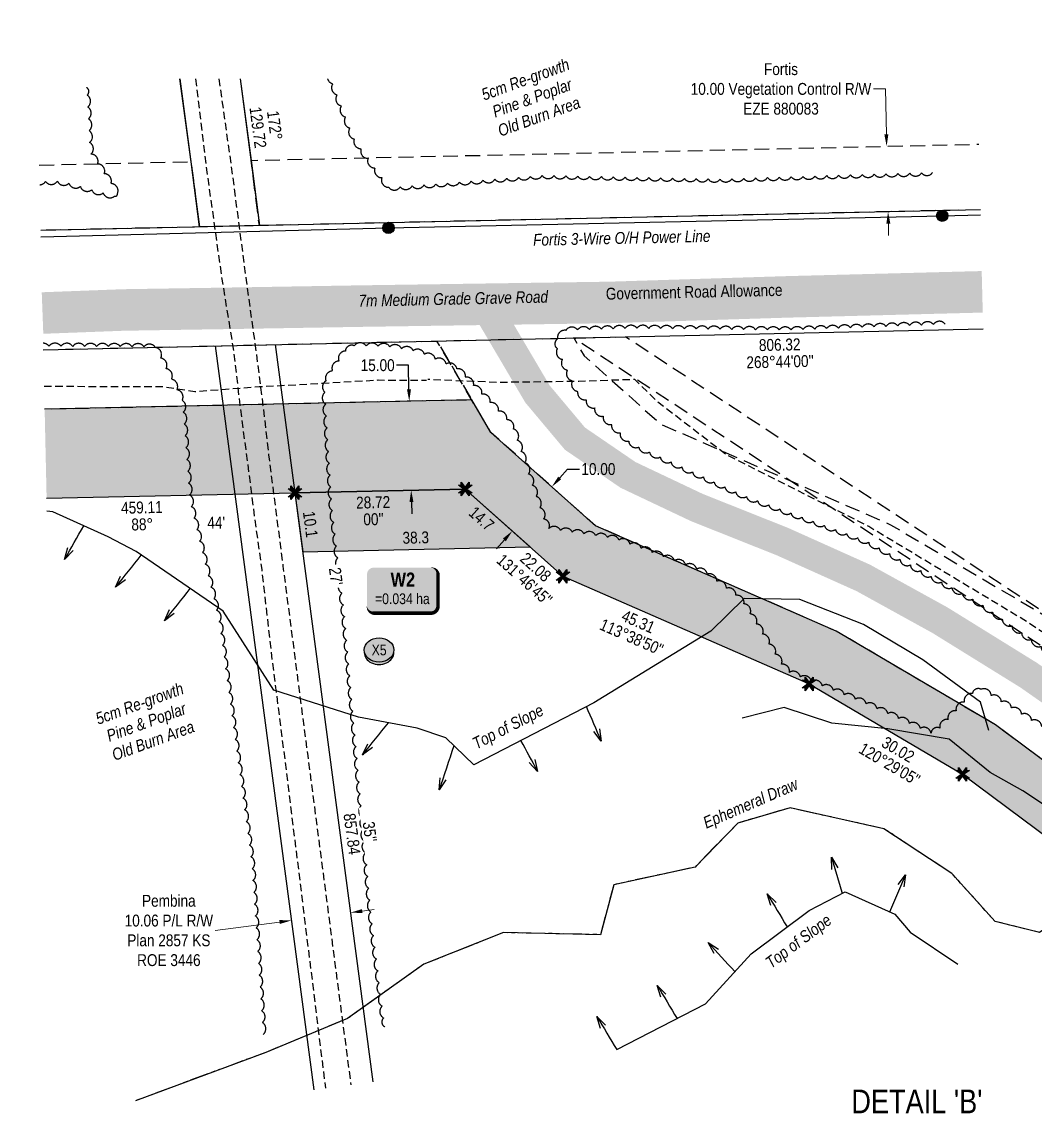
# Model space of a CAD drawing. Extents: x 603855 to 610284, y 5883755 to 5888048.
# Drawn here: x 608223 to 609078, y 5884304 to 5885221 of the extents above; entities that cross this region are included whole.
import ezdxf
from ezdxf.enums import TextEntityAlignment as Align

# ---------------------------------------------------------------- set-up
doc = ezdxf.new("R2010")
doc.units = 0
doc.header["$LTSCALE"] = 5
doc.header["$PDMODE"] = 34
doc.header["$PDSIZE"] = 0.03
for name, pattern in [('0', [1, 1, 0]), ('foc-ACCESSROAD', [3.75, 2.5, -1.25]), ('foc-FLOWLINE', [3.75, 2.5, -1.25]), ('foc-TOPO-ephemeral', [6.25, 3.125, -0.625, 0.625, -0.625, 0.625, -0.625]), ('POWERLINE5', [7.8, 2.4, -0.6, 0.6, -0.6, 0.6, -0.6, 2.4]), ('UG_PIPE', [1.875, 1.25, -0.625])]:
    doc.linetypes.add(name, pattern=pattern)
doc.layers.get('Defpoints').update_dxf_attribs({"color": 9})
for name, color, linetype in [('AS-PIPE-UG', 44, 'UG_PIPE'), ('AS-POWER', 104, 'foc-POWER'), ('AS-POWER-EXISTING', 72, 'POWERLINE5'), ('AS-ROADS', 254, 'Continuous'), ('C-AR', 13, 'foc-ACCESSROAD'), ('C-FLOWLINE', 13, 'foc-FLOWLINE'), ('DETAIL-T', 7, 'Continuous'), ('F-EZE', 190, 'foc-FLOWLINE'), ('F-RW', 190, 'Continuous'), ('L-BD', 7, 'Continuous'), ('L-MON', 1, 'Continuous'), ('L-ROAD-T', 7, 'Continuous'), ('L-SEC', 7, 'Continuous'), ('P-CROSSINGS', 250, 'Continuous'), ('P-PROPOSED', 10, 'Continuous'), ('P-PROPOSED-H', 21, 'Continuous'), ('P-TEMP-BLOCKS', 250, 'Continuous'), ('P-TEMP-H', 41, 'Continuous'), ('P-TEMP_WORKSPACE', 46, 'Continuous'), ('P-TXT', 4, 'Continuous'), ('T-BUSH', 110, '0'), ('T-BUSH-T', 110, 'Continuous'), ('T-DRAW', 143, 'foc-TOPO-ephemeral'), ('T-SLOPE', 48, 'Continuous'), ('T-WATER-T', 170, 'Continuous')]:
    doc.layers.add(name, color=color, linetype=linetype)
for name, color, linetype, lineweight in [('F-EZE-T', 190, 'Continuous', 9), ('F-RW-T', 190, 'Continuous', 9), ('T-TEXT', 48, 'Continuous', 18)]:
    doc.layers.add(name, color=color, linetype=linetype, lineweight=lineweight)
doc.styles.add('80', font='ARIALN.TTF', dxfattribs={"height": 10})
doc.styles.add('80CG', font='ARIALN.TTF', dxfattribs={"height": 10})
doc.styles.add('80L', font='ARIALN.TTF', dxfattribs={"height": 10})
doc.styles.add('80LS', font='ARIALNI.TTF', dxfattribs={"height": 10})
doc.styles.add('BOLD', font='ARIALNB.TTF')
doc.styles.add('Crossing', font='ARIALN.TTF', dxfattribs={"height": 10})
doc.styles.add('foc-LtypeFont', font='ARIALN.TTF', dxfattribs={"height": 7.35})
doc.styles.get("Standard").update_dxf_attribs({"font": 'ARIALN.TTF'})
doc.linetypes.add('foc-POWER', pattern='A,6,-1,["P",foc-LtypeFont,S=0.2,R=0,X=-0.625,Y=-0.75],-1.24,4', length=12.24)
doc.linetypes.add('foc-TOPO-flowdirection-NOLINE', pattern='A,0,[">",foc-LtypeFont,S=0.3,R=0,X=0,Y=-0.945],-20,[">",foc-LtypeFont,S=0.3,R=0,X=0,Y=-0.945],0', length=20)
doc.dimstyles.new('Compass 5 000', dxfattribs={"dimscale": 5, "dimtxt": 9, "dimasz": 2, "dimexe": 0.2, "dimexo": 0.0625, "dimgap": 0.5, "dimtad": 0, "dimtih": 1, "dimtoh": 1, "dimzin": 0, "dimdsep": 46, "dimtxsty": '80CG', "dimcen": 0.1, "dimse1": 1, "dimse2": 1, "dimclrd": 256, "dimclrt": 256, "dimaunit": 1, "dimadec": 4, "dimazin": 0, "dimtfac": 0.06, "dimtofl": 0, "dimtmove": 0, "dimatfit": 1, "dimfxl": 0.2, "dimtolj": 1, "dimtzin": 0, "dimlwd": -1, "dimarcsym": 0})

# ---------------------------------------------------------------- blocks, each defined once
blk = doc.blocks.new('POWERPOLE')
h = blk.add_hatch(color=255)
edge = h.paths.add_edge_path()
edge.add_arc((0, 0), 0.96, 0, 360)
at = {"linetype": 'Continuous'}
for p, q in [((0.68, -0.68), (-0.68, 0.68)), ((-0.68, -0.68), (0.68, 0.68))]:
    blk.add_line(p, q, dxfattribs=at)
blk.add_circle((0, 0), 0.96, dxfattribs=at)
blk = doc.blocks.new('TEMP')
h = blk.add_hatch(color=255)
h.dxf.hatch_style = 1
h.paths.add_polyline_path([(0, 0.25), (-0.67, 1.15), (-0.67, 0.67), (-1.15, 0.67), (-0.25, 0), (-1.15, -0.67), (-0.67, -0.67), (-0.67, -1.15), (0, -0.25), (0.67, -1.15), (0.67, -0.67), (1.15, -0.67), (0.25, 0), (1.15, 0.67), (0.67, 0.67), (0.67, 1.15)])
h.paths.add_polyline_path([(0.57, 0.85), (0.57, 0.57), (0.85, 0.57), (0.08, 0), (0.85, -0.57), (0.57, -0.57), (0.57, -0.85), (0, -0.08), (-0.57, -0.85), (-0.57, -0.57), (-0.85, -0.57), (-0.08, 0), (-0.85, 0.57), (-0.57, 0.57), (-0.57, 0.85), (0, 0.08)], flags=16)
h = blk.add_hatch(color=1)
h.dxf.hatch_style = 1
h.paths.add_polyline_path([(0, 0.08), (-0.57, 0.85), (-0.57, 0.57), (-0.85, 0.57), (-0.08, 0), (-0.85, -0.57), (-0.57, -0.57), (-0.57, -0.85), (0, -0.08), (0.57, -0.85), (0.57, -0.57), (0.85, -0.57), (0.08, 0), (0.85, 0.57), (0.57, 0.57), (0.57, 0.85)])
at = {"color": 1}
for p, q in [((-0.08, 0), (0.08, 0)), ((0, 0.08), (0, -0.08))]:
    blk.add_line(p, q, dxfattribs=at)
at = {"color": 255, "flags": 128}
blk.add_lwpolyline([(-0.25, 0), (-1.15, 0.67), (-0.67, 0.67), (-0.67, 1.15), (0, 0.25), (0.67, 1.15), (0.67, 0.67), (1.15, 0.67), (0.25, 0), (1.15, -0.67), (0.67, -0.67), (0.67, -1.15), (0, -0.25), (-0.67, -1.15), (-0.67, -0.67), (-1.15, -0.67)], close=True, dxfattribs=at)
at = {"color": 1, "flags": 128}
blk.add_lwpolyline([(-0.08, 0), (-0.85, 0.57), (-0.57, 0.57), (-0.57, 0.85), (0, 0.08), (0.57, 0.85), (0.57, 0.57), (0.85, 0.57), (0.08, 0), (0.85, -0.57), (0.57, -0.57), (0.57, -0.85), (0, -0.08), (-0.57, -0.85), (-0.57, -0.57), (-0.85, -0.57)], close=True, dxfattribs=at)
blk = doc.blocks.new('*D423')
at = {"layer": 'Defpoints', "color": 0, "transparency": 16777216}
for p in [(608492.35, 5884531.81), (608442.5, 5884525.21), (608450.69, 5884463.34)]:
    blk.add_point(p, dxfattribs=at)
at = {"layer": 'F-RW-T', "transparency": 16777216}
for p, q in [((608510.45, 5884471.25), (608520.37, 5884472.56)), ((608440.78, 5884462.03), (608386.54, 5884454.85))]:
    blk.add_line(p, q, dxfattribs=at)
for points in [[(608510.23, 5884472.9), (608510.67, 5884469.6), (608500.54, 5884469.94)], [(608440.56, 5884463.68), (608441, 5884460.38), (608450.69, 5884463.34)]]:
    blk.add_solid(points, dxfattribs=at)
at = {"layer": 'F-RW-T', "transparency": 16777216, "insert": (608347.45, 5884454.85), "char_height": 10, "attachment_point": 5, "style": '80CG'}
blk.add_mtext('\\A1;Pembina\\P10.06 P/L R/W\\PPlan 2857 KS\\PROE 3446', dxfattribs=at)
blk = doc.blocks.new('*D424')
at = {"layer": 'Defpoints', "color": 0, "transparency": 16777216}
for p in [(608952.32, 5885115.91), (608819.32, 5885112.94), (608820.55, 5885057.81)]:
    blk.add_point(p, dxfattribs=at)
at = {"layer": 'F-EZE-T', "transparency": 16777216}
for p, q in [((608951.24, 5885164.2), (608941.24, 5885164.2)), ((608952.1, 5885125.9), (608951.24, 5885164.2)), ((608953.77, 5885050.77), (608954, 5885040.78))]:
    blk.add_line(p, q, dxfattribs=at)
for points in [[(608953.77, 5885125.94), (608950.43, 5885125.87), (608952.32, 5885115.91)], [(608955.44, 5885050.81), (608952.11, 5885050.74), (608953.55, 5885060.77)]]:
    blk.add_solid(points, dxfattribs=at)
at = {"layer": 'F-EZE-T', "transparency": 16777216, "insert": (608863.31, 5885164.2), "char_height": 10, "attachment_point": 5, "style": '80CG'}
blk.add_mtext('\\A1;Fortis\\P10.00 Vegetation Control R/W\\PEZE 880083', dxfattribs=at)
blk = doc.blocks.new('*U428')
at = {"true_color": 0xff8aff}
h = blk.add_hatch(color=211, dxfattribs=at)
edge = h.paths.add_edge_path()
edge.add_line((-24, -20), (24, -20))
edge.add_arc((24, -14), 6, 270, 360)
edge.add_line((30, -14), (30, 12.5))
edge.add_arc((24, 12.5), 6, 0, 90)
edge.add_line((24, 18.5), (-24, 18.5))
edge.add_arc((-24, 12.5), 6, 90, 180)
edge.add_line((-30, 12.5), (-30, -14))
edge.add_arc((-24, -14), 6, 180, 270)
at = {"color": 250, "flags": 128}
blk.add_lwpolyline([(-24, -20, 3, 3, 0), (24, -20, 3, 3, 0.414214), (30, -14, 3, 3, 0), (30, 12.5, 3, 0, 0.414214), (24, 18.5, 0, 0, 0), (-24, 18.5, 0, 0, 0.414214), (-30, 12.5, 0, 0, 0), (-30, -14, 0, 3, 0.414214)], format="xyseb", close=True, dxfattribs=at)
at = {"flags": 128}
blk.add_lwpolyline([(-19.17, -10.23, 0, 7.5, 0), (0, 0, 0, 0, 0)], format="xyseb", dxfattribs=at)
at = {"color": 250}
for tag, p, height, style in [('TEMP_AREA_W1_001', (-9.21, 2.24), 12, 'BOLD'), ('ENTER_TEXT_001', (-30.66, -12.47), 9, '80')]:
    blk.add_attdef(tag, p, '', height=height, dxfattribs=dict(at, style=style))
blk = doc.blocks.new('xing2')
h = blk.add_hatch(color=50)
h.dxf.hatch_style = 1
edge = h.paths.add_edge_path()
edge.add_ellipse((0, 0), major_axis=(-12.5, 0), ratio=0.816297, start_angle=0, end_angle=360)
h = blk.add_hatch(color=250)
h.dxf.hatch_style = 1
edge = h.paths.add_edge_path()
edge.add_ellipse((0, -2.05), major_axis=(-12.5, 0), ratio=0.816297, start_angle=0, end_angle=180)
edge.add_line((12.5, -2.05), (12.5, 0))
edge.add_ellipse((0, 0), major_axis=(-12.5, 0), ratio=0.816297, start_angle=0, end_angle=180, ccw=False)
edge.add_line((-12.5, 0), (-12.5, -2.05))
at = {"color": 250}
blk.add_ellipse((0, 0), major_axis=(-12.5, 0), ratio=0.816297, dxfattribs=at)
blk.add_ellipse((0, -2.05), major_axis=(-12.5, 0), ratio=0.816297, start_param=0, end_param=3.141593, dxfattribs=at)
at = {"color": 250, "style": 'Crossing'}
blk.add_attdef('CROSSING', text='', height=9, dxfattribs=at).set_placement((0.09, 0.02), align=Align.MIDDLE_CENTER)
at = {"color": 250, "style": 'Crossing', "flags": 1}
for tag, p in [('OWNER', (0.09, -12.49)), ('DESCRIPTION', (0.09, -25.77)), ('LOCATION', (0.09, -39.3)), ('DWG_REF', (0.09, -52.84))]:
    blk.add_attdef(tag, text='', height=9, dxfattribs=at).set_placement(p, align=Align.MIDDLE_CENTER)
blk = doc.blocks.new('*D558')
at = {"layer": 'Defpoints', "color": 0, "transparency": 16777216}
for p in [(608544.91, 5884900.85), (608550.03, 5884900.96), (608546.56, 5884825.89)]:
    blk.add_point(p, dxfattribs=at)
at = {"layer": 'P-TXT', "transparency": 16777216}
for p, q in [((608549.36, 5884931.33), (608539.36, 5884931.33)), ((608549.81, 5884910.96), (608549.36, 5884931.33)), ((608551.9, 5884816.01), (608552.12, 5884806.01))]:
    blk.add_line(p, q, dxfattribs=at)
for points in [[(608551.47, 5884910.99), (608548.14, 5884910.92), (608550.03, 5884900.96)], [(608553.57, 5884816.05), (608550.24, 5884815.97), (608551.68, 5884826.01)]]:
    blk.add_solid(points, dxfattribs=at)
at = {"layer": 'P-TXT', "transparency": 16777216, "insert": (608523.42, 5884931.33), "char_height": 10, "attachment_point": 5, "style": '80CG'}
blk.add_mtext('\\A1;15.00', dxfattribs=at)
blk = doc.blocks.new('*D559')
at = {"layer": 'Defpoints', "color": 0, "transparency": 16777216}
for p in [(608670.16, 5884828.86), (608673.86, 5884825.56), (608640.56, 5884788.28)]:
    blk.add_point(p, dxfattribs=at)
at = {"layer": 'P-TXT', "transparency": 16777216}
for p, q in [((608676.82, 5884836.32), (608683.49, 5884843.78)), ((608683.49, 5884843.78), (608693.49, 5884843.78)), ((608630.2, 5884784.13), (608623.54, 5884776.68))]:
    blk.add_line(p, q, dxfattribs=at)
for points in [[(608675.58, 5884837.43), (608678.07, 5884835.21), (608670.16, 5884828.86)], [(608628.96, 5884785.24), (608631.44, 5884783.02), (608636.86, 5884791.59)]]:
    blk.add_solid(points, dxfattribs=at)
at = {"layer": 'P-TXT', "transparency": 16777216, "insert": (608709.42, 5884843.78), "char_height": 10, "attachment_point": 5, "style": '80CG'}
blk.add_mtext('\\A1;10.00', dxfattribs=at)

msp = doc.modelspace()

# ---------------------------------------------------------------- hatches: boundary and pattern name
at = {"layer": 'P-PROPOSED-H'}
h = msp.add_hatch(color=256, dxfattribs=at)
h.dxf.hatch_style = 1
h.paths.add_polyline_path([(608602.664, 5884902.121), (608242.785, 5884894.18), (608244.443, 5884819.228), (608453.689, 5884823.845), (608597.216, 5884827.012), (608679.5, 5884753.496), (608886.955, 5884662.66), (609016.275, 5884586.532), (609689.823, 5884085.254), (609850.014, 5883865.413), (610186.732, 5883872.843), (610185.63, 5883922.811), (609875.025, 5883915.957), (609725.749, 5884120.82), (609043.952, 5884628.236), (608909.737, 5884707.246), (608706.852, 5884796.081), (608618.772, 5884874.776)])
at = {"layer": 'P-TEMP-H'}
h = msp.add_hatch(color=256, dxfattribs=at)
h.dxf.hatch_style = 1
h.paths.add_polyline_path([(608453.689, 5884823.845), (608460.288, 5884773.998), (608651.822, 5884778.225), (608597.216, 5884827.012)])

# ---------------------------------------------------------------- linework, layer by layer
at = {"layer": 'AS-PIPE-UG', "flags": 128}
for points in [[(608370.005, 5885172.752), (608379.517, 5885094.081), (608391.757, 5885006.061), (608402.207, 5884941.881), (608407.257, 5884897.576), (608412.242, 5884860.286), (608419.577, 5884803.326), (608425.677, 5884759.186), (608434.537, 5884681.761), (608445.127, 5884599.031), (608479.406, 5884321.987)], [(608389.606, 5885172.752), (608401.262, 5885089.696), (608412.577, 5885002.981), (608420.927, 5884942.556), (608426.787, 5884897.486), (608431.487, 5884855.746), (608443.622, 5884761.846), (608453.967, 5884682.336), (608464.447, 5884602.086), (608500.785, 5884324.817)], [(608242.353, 5884913.699), (608342.507, 5884913.281), (608369.442, 5884909.246), (608423.667, 5884913.301), (608476.927, 5884916.181), (608523.737, 5884918.916), (608564.592, 5884918.706)], [(609948.307, 5883985.376), (609956.242, 5883994.986), (609974.387, 5884013.151), (609965.317, 5884046.871), (609899.532, 5884097.796), (609871.687, 5884119.636), (609811.682, 5884165.246), (609702.557, 5884253.321), (609563.462, 5884358.861), (609444.852, 5884444.486), (609312.892, 5884545.086), (609178.187, 5884644.451), (609067.827, 5884716.796), (608937.202, 5884795.381), (608817.757, 5884855.501), (608759.382, 5884900.286), (608740.197, 5884919.306), (608692.972, 5884917.666), (608623.897, 5884916.816), (608565.792, 5884919.306)]]:
    msp.add_lwpolyline(points, dxfattribs=at)
at = {"layer": 'AS-POWER', "flags": 128}
msp.add_lwpolyline([(608239.569, 5885039.538), (608532.492, 5885047.046), (608999.232, 5885057.361), (609031.459, 5885058.044)], dxfattribs=at)
at = {"layer": 'AS-ROADS', "flags": 128}
for points, const_width in [([(608240.989, 5884975.347), (608309.537, 5884977.926), (608404.157, 5884979.416), (608509.892, 5884981.196), (608719.452, 5884984.276), (608867.367, 5884988.916), (609032.889, 5884993.229)], 35), ([(608613.592, 5884982.666), (608658.102, 5884907.086), (608689.652, 5884869.466), (608734.352, 5884838.921), (608792.307, 5884811.446), (608864.507, 5884782.681), (608932.662, 5884752.086), (608997.272, 5884716.436), (609071.827, 5884670.226), (609166.652, 5884603.786), (609260.337, 5884536.216), (609362.017, 5884459.041), (609438.682, 5884394.831), (609548.572, 5884313.536)], 24.99)]:
    msp.add_lwpolyline(points, dxfattribs=dict(at, const_width=const_width))
at = {"layer": 'C-AR', "flags": 128}
msp.add_lwpolyline([(609631.469, 5884190.986), (609043.952, 5884628.236), (608909.737, 5884707.246), (608706.852, 5884796.081), (608618.772, 5884874.776), (608573.418, 5884951.767), (608688.631, 5884954.31), (608697.46, 5884939.322), (608761.885, 5884881.761), (608955.575, 5884796.953), (609099.64, 5884712.144), (609686.359, 5884275.488), (609629.632, 5884274.236)], close=True, dxfattribs=at)
at = {"layer": 'C-FLOWLINE', "flags": 128}
msp.add_lwpolyline([(608241.673, 5884944.447), (608573.418, 5884951.767), (608602.664, 5884902.121), (608242.785, 5884894.18)], dxfattribs=at)
msp.add_lwpolyline([(609762.306, 5884277.163), (609718.082, 5884276.188), (608688.459, 5884954.306), (608732.684, 5884955.282), (609762.306, 5884277.163)], close=True, dxfattribs=at)
at = {"layer": 'F-EZE', "flags": 128}
for points in [[(609031.362, 5885062.457), (608423.714, 5885049.048), (608416.72, 5885103.962), (609030.144, 5885117.643)], [(609031.362, 5885062.457), (608423.714, 5885049.048), (608416.72, 5885103.962), (609030.144, 5885117.643)], [(608238.231, 5885100.024), (608366.126, 5885102.853), (608373.143, 5885047.933), (608239.448, 5885044.982)], [(608238.231, 5885100.024), (608366.126, 5885102.853), (608373.143, 5885047.933), (608239.448, 5885044.982)], [(608238.231, 5885100.024), (608366.126, 5885102.853), (608373.143, 5885047.933), (608239.448, 5885044.982)], [(608238.231, 5885100.024), (608366.126, 5885102.853), (608373.143, 5885047.933), (608239.448, 5885044.982)]]:
    msp.add_lwpolyline(points, dxfattribs=at)
at = {"layer": 'F-RW'}
for p, q in [((608356.783, 5885172.752), (608373.303, 5885047.954)), ((608407.501, 5885172.752), (608423.874, 5885049.07)), ((608386.582, 5884947.645), (608469.578, 5884320.686)), ((608437.153, 5884948.761), (608519.423, 5884327.284))]:
    msp.add_line(p, q, dxfattribs=at)
msp.add_lwpolyline([(608407.549, 5885172.752), (608416.72, 5885103.962), (608423.714, 5885049.048), (608373.143, 5885047.933), (608366.126, 5885102.853), (608356.803, 5885172.752)], dxfattribs=at)
at = {"layer": 'L-SEC'}
for p, q in [((609031.362, 5885062.457), (608239.448, 5885044.982)), ((608241.673, 5884944.447), (609033.58, 5884961.921))]:
    msp.add_line(p, q, dxfattribs=at)
at = {"layer": 'P-TEMP_WORKSPACE'}
msp.add_lwpolyline([(608453.689, 5884823.845), (608460.288, 5884773.998), (608651.822, 5884778.225), (608597.216, 5884827.012), (608453.689, 5884823.845)], close=True, dxfattribs=at)
at = {"layer": 'T-BUSH', "flags": 128}
for points in [[(608481.221, 5885172.752, 0.2658119), (608485.599, 5885168.564, 0.5205671), (608489.188, 5885159.234, 0.5205671), (608492.778, 5885149.905, 0.5205671), (608496.367, 5885140.575, 0.5205671), (608499.956, 5885131.246, 0.5205671), (608503.645, 5885121.97, 0.5205671), (608509.46, 5885113.84, 0.5205671), (608515.275, 5885105.709, 0.5205671), (608521.09, 5885097.579, 0.5205671), (608526.905, 5885089.449, 0.5205671), (608532.721, 5885081.318, 0.5205671), (608542.472, 5885081.665, 0.5205671), (608552.435, 5885082.47, 0.5205671), (608562.399, 5885083.274, 0.5205671), (608572.362, 5885084.079, 0.5205671), (608582.326, 5885084.884, 0.5205671), (608592.29, 5885085.688, 0.5205671), (608602.253, 5885086.493, 0.5205671), (608612.217, 5885087.297, 0.5205671), (608622.18, 5885088.102, 0.5205671), (608632.144, 5885088.907, 0.5205671), (608642.108, 5885089.711, 0.5205671), (608652.071, 5885090.516, 0.5205671), (608662.035, 5885091.321, 0.5205671), (608672.027, 5885091.167, 0.5205671), (608682.02, 5885090.955, 0.5205671), (608692.014, 5885090.742, 0.5205671), (608702.008, 5885090.529, 0.5205671), (608712.002, 5885090.317, 0.5205671), (608721.995, 5885090.104, 0.5205671), (608731.989, 5885089.892, 0.5205671), (608741.983, 5885089.679, 0.5205671), (608751.977, 5885089.467, 0.5205671), (608761.97, 5885089.254, 0.5205671), (608771.964, 5885089.042, 0.5205671), (608781.958, 5885088.829, 0.5205671), (608791.952, 5885088.616, 0.5205671), (608801.945, 5885088.404, 0.5205671), (608811.939, 5885088.191, 0.5205671), (608821.93, 5885088.51, 0.5205671), (608831.92, 5885088.843, 0.5205671), (608841.911, 5885089.175, 0.5205671), (608851.901, 5885089.508, 0.5205671), (608861.892, 5885089.841, 0.5205671), (608871.882, 5885090.174, 0.5205671), (608881.873, 5885090.507, 0.5205671), (608891.863, 5885090.84, 0.5205671), (608901.853, 5885091.172, 0.5205671), (608911.844, 5885091.505, 0.5205671), (608921.835, 5885091.813, 0.5205671), (608931.827, 5885092.092, 0.5205671), (608941.819, 5885092.371, 0.5205671), (608951.812, 5885092.651, 0.5205671), (608961.804, 5885092.93, 0.5205671), (608971.796, 5885093.209, 0.5205671), (608981.788, 5885093.488, 0.5205671), (608990.939, 5885093.744)], [(608238.597, 5885083.446, 0.244396), (608243.512, 5885086.19, 0.5205671), (608253.504, 5885086.477, 0.5205671), (608263.239, 5885084.695, 0.5205671), (608272.857, 5885081.973, 0.5205671), (608282.475, 5885079.251, 0.5205671), (608292.093, 5885076.529, 0.5205671), (608301.711, 5885073.807, 0.5205671), (608304.247, 5885076.2, 0.5205671), (608298.638, 5885084.474, 0.5205671), (608293.029, 5885092.748, 0.5205671), (608287.421, 5885101.023, 0.5205671), (608281.812, 5885109.297, 0.5205671), (608280.706, 5885119.086, 0.5205671), (608280.174, 5885129.067, 0.5205671), (608279.642, 5885139.049, 0.5205671), (608279.11, 5885149.031, 0.5205671), (608278.579, 5885159.013, 0.5205671), (608278.243, 5885165.316)], [(609001.681, 5884965.979, 0.5205671), (608991.692, 5884965.6, 0.5205671), (608981.704, 5884965.221, 0.5205671), (608971.715, 5884964.842, 0.5205671), (608961.726, 5884964.462, 0.5205671), (608951.737, 5884964.083, 0.5205671), (608941.748, 5884963.704, 0.5205671), (608931.759, 5884963.325, 0.5205671), (608921.771, 5884962.946, 0.5205671), (608911.782, 5884962.566, 0.5205671), (608901.793, 5884962.187, 0.5205671), (608891.804, 5884961.808, 0.5205671), (608881.815, 5884961.429, 0.5205671), (608871.827, 5884961.05, 0.5205671), (608861.833, 5884961.042, 0.5205671), (608851.838, 5884961.165, 0.5205671), (608841.842, 5884961.287, 0.5205671), (608831.847, 5884961.41, 0.5205671), (608821.852, 5884961.532, 0.5205671), (608811.857, 5884961.655, 0.5205671), (608801.861, 5884961.778, 0.5205671), (608791.866, 5884961.9, 0.5205671), (608781.871, 5884962.023, 0.5205671), (608771.876, 5884962.145, 0.5205671), (608761.88, 5884962.268, 0.5205671), (608751.885, 5884962.39, 0.5205671), (608741.89, 5884962.513, 0.5205671), (608731.897, 5884962.348, 0.5205671), (608721.907, 5884962.024, 0.5205671), (608711.916, 5884961.7, 0.5205671), (608701.925, 5884961.376, 0.5205671), (608691.934, 5884961.052, 0.5205671), (608681.944, 5884960.728, 0.5205671), (608675.1, 5884953.72, 0.5205671), (608674.791, 5884945.328, 0.5205671), (608679.053, 5884936.286, 0.5205671), (608683.314, 5884927.244, 0.5205671), (608687.576, 5884918.202, 0.5205671), (608691.996, 5884909.273, 0.5205671), (608699.154, 5884902.296, 0.5205671), (608706.312, 5884895.319, 0.5205671), (608713.47, 5884888.341, 0.5205671), (608720.629, 5884881.364, 0.5205671), (608727.787, 5884874.387, 0.5205671), (608734.945, 5884867.41, 0.5205671), (608743.442, 5884862.379, 0.5205671), (608752.517, 5884858.188, 0.5205671), (608761.592, 5884853.996, 0.5205671), (608770.667, 5884849.804, 0.5205671), (608779.741, 5884845.613, 0.5205671), (608788.816, 5884841.421, 0.5205671), (608797.891, 5884837.23, 0.5205671), (608806.966, 5884833.038, 0.5205671), (608816.04, 5884828.847, 0.5205671), (608825.115, 5884824.655, 0.5205671), (608834.238, 5884820.579, 0.5205671), (608843.615, 5884817.118, 0.5205671), (608852.993, 5884813.657, 0.5205671), (608862.371, 5884810.196, 0.5205671), (608871.749, 5884806.735, 0.5205671), (608881.126, 5884803.274, 0.5205671), (608890.504, 5884799.813, 0.5205671), (608899.882, 5884796.352, 0.5205671), (608909.26, 5884792.891, 0.5205671), (608918.637, 5884789.43, 0.5205671), (608928.015, 5884785.97, 0.5205671), (608937.246, 5884782.187, 0.5205671), (608946.016, 5884777.389, 0.5205671), (608954.785, 5884772.591, 0.5205671), (608963.554, 5884767.793, 0.5205671), (608972.324, 5884762.996, 0.5205671), (608981.093, 5884758.198, 0.5205671), (608989.863, 5884753.4, 0.5205671), (608998.632, 5884748.603, 0.5205671), (609007.402, 5884743.805, 0.5205671), (609016.171, 5884739.007, 0.5205671), (609024.94, 5884734.21, 0.5205671), (609033.51, 5884729.093, 0.5205671), (609041.663, 5884723.31, 0.5205671), (609049.816, 5884717.526, 0.5205671), (609057.969, 5884711.742, 0.5205671), (609066.122, 5884705.959, 0.5205671), (609074.275, 5884700.175, 0.5205671), (609082.428, 5884694.391, 0.5205671), (609090.581, 5884688.607, 0.5205671), (609098.733, 5884682.824, 0.5205671), (609106.886, 5884677.04, 0.5205671), (609115.049, 5884671.27, 0.5205671), (609123.213, 5884665.503, 0.5205671), (609131.377, 5884659.735, 0.5205671), (609139.541, 5884653.967, 0.5205671), (609147.705, 5884648.199, 0.5205671), (609155.87, 5884642.431, 0.5205671), (609164.034, 5884636.664, 0.5205671), (609172.198, 5884630.896, 0.5205671), (609180.362, 5884625.128, 0.5205671), (609188.526, 5884619.36, 0.5205671), (609196.672, 5884613.568, 0.5205671), (609204.713, 5884607.629, 0.5205671), (609212.754, 5884601.691, 0.5205671), (609220.795, 5884595.752, 0.5205671), (609228.835, 5884589.814, 0.5205671), (609236.876, 5884583.875, 0.5205671), (609244.917, 5884577.937, 0.5205671), (609252.958, 5884571.998, 0.5205671), (609260.999, 5884566.06, 0.5205671), (609269.039, 5884560.121, 0.5205671), (609277.08, 5884554.183, 0.5205671), (609285.121, 5884548.244, 0.5205671), (609293.154, 5884542.296, 0.5205671), (609301.186, 5884536.344, 0.5205671), (609309.217, 5884530.393, 0.5205671), (609317.249, 5884524.442, 0.5205671), (609325.28, 5884518.491, 0.5205671), (609333.312, 5884512.54, 0.5205671), (609341.343, 5884506.589, 0.5205671), (609349.374, 5884500.637, 0.5205671), (609357.406, 5884494.686, 0.5205671), (609365.437, 5884488.735, 0.5205671), (609373.469, 5884482.784, 0.5205671), (609381.5, 5884476.833, 0.5205671), (609389.466, 5884470.795, 0.5205671), (609397.425, 5884464.747, 0.5205671), (609405.385, 5884458.7, 0.5205671), (609413.344, 5884452.652, 0.5205671), (609421.303, 5884446.605, 0.5205671), (609429.262, 5884440.557, 0.5205671), (609437.221, 5884434.51, 0.5205671), (609445.18, 5884428.462, 0.5205671), (609453.139, 5884422.415, 0.5205671), (609461.099, 5884416.367, 0.5205671), (609469.058, 5884410.32, 0.5205671), (609477.017, 5884404.272, 0.5205671), (609484.976, 5884398.224, 0.5205671), (609492.976, 5884392.232, 0.5205671), (609501.048, 5884386.336, 0.5205671), (609509.12, 5884380.44, 0.5205671), (609517.193, 5884374.545, 0.5205671), (609525.265, 5884368.649, 0.5205671), (609533.337, 5884362.754, 0.5205671), (609541.41, 5884356.858, 0.5205671), (609549.482, 5884350.962, 0.5205671), (609557.554, 5884345.067, 0.5205671), (609565.627, 5884339.171, 0.5205671), (609573.696, 5884333.272, 0.5205671), (609581.736, 5884327.332, 0.5205671), (609589.775, 5884321.391, 0.5205671), (609597.814, 5884315.45, 0.5205671), (609605.853, 5884309.509, 0.5205671), (609613.892, 5884303.568, 0.5205671), (609621.931, 5884297.628, 0.5205671), (609629.97, 5884291.687, 0.5205671), (609638.009, 5884285.746, 0.5205671), (609646.048, 5884279.805, 0.5205671), (609654.087, 5884273.864, 0.5205671), (609662.126, 5884267.923, 0.5205671), (609670.166, 5884261.983, 0.5205671), (609678.318, 5884256.203, 0.5205671), (609686.626, 5884250.645, 0.5205671), (609694.934, 5884245.086, 0.5205671), (609703.242, 5884239.528, 0.5205671), (609711.55, 5884233.969, 0.5205671), (609719.859, 5884228.411, 0.5205671), (609728.167, 5884222.853, 0.5205671), (609736.475, 5884217.294, 0.5205671), (609744.783, 5884211.736, 0.5205671), (609753.091, 5884206.178, 0.5205671), (609761.399, 5884200.619, 0.5205671), (609769.707, 5884195.061, 0.5205671), (609777.956, 5884189.415, 0.5205671), (609786.179, 5884183.732, 0.5205671), (609794.403, 5884178.049, 0.5205671), (609802.626, 5884172.366, 0.5205671), (609810.85, 5884166.683, 0.5205671), (609819.073, 5884161, 0.5205671), (609827.296, 5884155.317, 0.5205671), (609835.52, 5884149.634, 0.5205671), (609843.743, 5884143.951, 0.5205671), (609851.966, 5884138.268, 0.5205671), (609860.19, 5884132.585, 0.5205671), (609868.818, 5884127.926, 0.5205671), (609878.705, 5884126.454, 0.5205671), (609888.592, 5884124.981, 0.5205671), (609898.479, 5884123.509, 0.5205671), (609908.366, 5884122.036, 0.5205671), (609918.253, 5884120.564, 0.5205671), (609928.139, 5884119.091, 0.5205671), (609937.566, 5884116.135, 0.5205671), (609946.548, 5884111.749, 0.5205671), (609955.53, 5884107.362, 0.5205671), (609964.512, 5884102.976, 0.5205671), (609973.494, 5884098.589, 0.5205671), (609982.477, 5884094.203, 0.5205671), (609990.401, 5884088.292, 0.5205671), (609997.652, 5884081.412, 0.5205671), (610004.904, 5884074.532, 0.5205671), (610012.155, 5884067.652, 0.5205671), (610019.407, 5884060.772, 0.5205671), (610026.658, 5884053.891, 0.5205671), (610033.507, 5884046.679, 0.5205671), (610038.875, 5884038.247, 0.5205671), (610044.242, 5884029.814, 0.5205671), (610049.61, 5884021.382, 0.5205671), (610054.978, 5884012.949, 0.5205671), (610060.346, 5884004.517, 0.5205671), (610065.713, 5883996.084, 0.5205671), (610070.725, 5883987.439, 0.5205671), (610075.621, 5883978.724, 0.5205671), (610080.518, 5883970.009, 0.5205671), (610085.414, 5883961.294, 0.5205671), (610090.31, 5883952.58, 0.5205671), (610095.206, 5883943.865, 0.5205671), (610100.103, 5883935.15, 0.5205671), (610104.999, 5883926.435, 0.5205671), (610109.522, 5883917.531, 0.5205671), (610113.665, 5883908.434, 0.5205671), (610117.808, 5883899.337, 0.5205671), (610121.952, 5883890.24, 0.5205671), (610126.095, 5883881.143, 0.5205671), (610130.238, 5883872.047, 0.5205671), (610134.381, 5883862.95, 0.5205671), (610128.768, 5883855.916, 0.5205671), (610121.297, 5883849.274, 0.5205671), (610113.826, 5883842.633, 0.5205671), (610108.236, 5883843.723, 0.5205671), (610104.651, 5883853.054, 0.5205671), (610101.066, 5883862.385, 0.5205671), (610097.481, 5883871.716, 0.5205671), (610093.895, 5883881.047, 0.5205671), (610090.31, 5883890.378, 0.5205671), (610086.725, 5883899.709, 0.5205671), (610081.508, 5883907.837, 0.5205671), (610073.653, 5883914.019, 0.5205671), (610065.798, 5883920.201, 0.5205671), (610058.064, 5883920.953, 0.5205671), (610050.492, 5883914.427, 0.5205671), (610042.92, 5883907.901, 0.5205671), (610035.349, 5883901.375, 0.5205671), (610027.777, 5883894.849, 0.5205671), (610020.205, 5883888.323, 0.5205671), (610012.297, 5883882.48, 0.5205671), (610002.507, 5883880.463, 0.5205671), (609992.717, 5883878.446, 0.5205671), (609982.926, 5883876.429, 0.5205671), (609973.136, 5883874.412, 0.5205671), (609963.384, 5883872.625, 0.5205671), (609954.781, 5883877.715, 0.5205671), (609946.179, 5883882.806, 0.5205671), (609937.576, 5883887.897, 0.5205671), (609928.973, 5883892.988, 0.5205671), (609921.427, 5883899.388, 0.5205671), (609914.632, 5883906.719, 0.5205671), (609907.837, 5883914.05, 0.5205671), (609901.041, 5883921.381, 0.5205671), (609894.246, 5883928.712, 0.5205671), (609887.451, 5883936.043, 0.5205671), (609880.655, 5883943.374, 0.5205671), (609873.862, 5883950.707, 0.5205671), (609867.078, 5883958.048, 0.5205671), (609860.293, 5883965.389, 0.5205671), (609853.508, 5883972.729, 0.5205671), (609846.723, 5883980.07, 0.5205671), (609839.938, 5883987.41, 0.5205671), (609833.153, 5883994.751, 0.5205671), (609826.373, 5884002.096, 0.5205671), (609819.616, 5884009.463, 0.5205671), (609812.859, 5884016.829, 0.5205671), (609806.103, 5884024.196, 0.5205671), (609799.229, 5884031.44, 0.5205671), (609791.524, 5884037.808, 0.5205671), (609783.819, 5884044.175, 0.5205671), (609776.113, 5884050.543, 0.5205671), (609768.408, 5884056.911, 0.5205671), (609760.703, 5884063.278, 0.5205671), (609752.997, 5884069.646, 0.5205671), (609745.292, 5884076.014, 0.5205671), (609737.587, 5884082.382, 0.5205671), (609729.881, 5884088.749, 0.5205671), (609722.176, 5884095.117, 0.5205671), (609714.287, 5884101.253, 0.5205671), (609706.327, 5884107.3, 0.5205671), (609698.367, 5884113.346, 0.5205671), (609690.407, 5884119.393, 0.5205671), (609682.447, 5884125.439, 0.5205671), (609674.487, 5884131.485, 0.5205671), (609666.527, 5884137.532, 0.5205671), (609658.567, 5884143.578, 0.5205671), (609650.606, 5884149.623, 0.5205671), (609642.54, 5884155.527, 0.5205671), (609634.475, 5884161.432, 0.5205671), (609626.409, 5884167.337, 0.5205671), (609618.344, 5884173.242, 0.5205671), (609610.278, 5884179.147, 0.5205671), (609602.213, 5884185.052, 0.5205671), (609597.284, 5884193.642, 0.5205671), (609592.694, 5884202.522, 0.5205671), (609588.103, 5884211.401, 0.5205671), (609583.513, 5884220.281, 0.5205671), (609578.922, 5884229.161, 0.5205671), (609571.482, 5884235.579, 0.5205671), (609563.366, 5884241.415, 0.5205671), (609555.25, 5884247.251, 0.5205671), (609547.135, 5884253.087, 0.5205671), (609539.019, 5884258.923, 0.5205671), (609530.904, 5884264.759, 0.5205671), (609522.788, 5884270.595, 0.5205671), (609514.673, 5884276.431, 0.5205671), (609506.557, 5884282.267, 0.5205671), (609499.628, 5884289.454, 0.5205671), (609492.793, 5884296.748, 0.5205671), (609485.958, 5884304.042, 0.5205671), (609479.123, 5884311.336, 0.5205671), (609472.288, 5884318.63, 0.5205671), (609465.454, 5884325.924, 0.5205671), (609458.619, 5884333.219, 0.5205671), (609448.961, 5884335.642, 0.5205671), (609439.234, 5884337.948, 0.5205671), (609429.508, 5884340.253, 0.5205671), (609419.781, 5884342.559, 0.5205671), (609410.055, 5884344.865, 0.5205671), (609400.328, 5884347.17, 0.5205671), (609390.602, 5884349.476, 0.5205671), (609381.415, 5884353.001, 0.5205671), (609373.172, 5884358.655, 0.5205671), (609364.929, 5884364.309, 0.5205671), (609356.686, 5884369.964, 0.5205671), (609348.443, 5884375.618, 0.5205671), (609340.2, 5884381.272, 0.5205671), (609331.957, 5884386.926, 0.5205671), (609323.713, 5884392.581, 0.5205671), (609316.435, 5884399.337, 0.5205671), (609309.736, 5884406.756, 0.5205671), (609303.037, 5884414.176, 0.5205671), (609296.338, 5884421.595, 0.5205671), (609289.639, 5884429.014, 0.5205671), (609282.94, 5884436.433, 0.5205671), (609276.241, 5884443.852, 0.5205671), (609269.542, 5884451.271, 0.5205671), (609265.296, 5884459.88, 0.5205671), (609263.615, 5884469.734, 0.5205671), (609261.934, 5884479.588, 0.5205671), (609260.253, 5884489.441, 0.5205671), (609258.572, 5884499.295, 0.5205671), (609256.711, 5884509.036, 0.5205671), (609248.589, 5884514.863, 0.5205671), (609240.467, 5884520.69, 0.5205671), (609232.345, 5884526.518, 0.5205671), (609224.223, 5884532.345, 0.5205671), (609216.102, 5884538.172, 0.5205671), (609207.98, 5884543.999, 0.5205671), (609199.858, 5884549.826, 0.5205671), (609191.736, 5884555.654, 0.5205671), (609183.614, 5884561.481, 0.5205671), (609175.493, 5884567.308, 0.5205671), (609167.371, 5884573.135, 0.5205671), (609159.249, 5884578.962, 0.5205671), (609151.127, 5884584.79, 0.5205671), (609142.618, 5884590.035, 0.5205671), (609134.106, 5884595.276, 0.5205671), (609125.595, 5884600.517, 0.5205671), (609117.083, 5884605.758, 0.5205671), (609108.571, 5884610.999, 0.5205671), (609100.059, 5884616.24, 0.5205671), (609091.547, 5884621.481, 0.5205671), (609083.035, 5884626.722, 0.5205671), (609074.523, 5884631.963, 0.5205671), (609066.011, 5884637.204, 0.5205671), (609057.499, 5884642.445, 0.5205671), (609048.987, 5884647.686, 0.5205671), (609040.475, 5884652.927, 0.5205671), (609031.963, 5884658.168, 0.5205671), (609024.612, 5884654.64, 0.5205671), (609017.757, 5884647.365, 0.5205671), (609010.901, 5884640.09, 0.5205671), (609004.046, 5884632.815, 0.5205671), (608997.19, 5884625.54, 0.5205671), (608989.751, 5884621.227, 0.5205671), (608980.646, 5884625.354, 0.5205671), (608971.542, 5884629.48, 0.5205671), (608962.437, 5884633.607, 0.5205671), (608953.333, 5884637.733, 0.5205671), (608944.228, 5884641.86, 0.5205671), (608935.124, 5884645.986, 0.5205671), (608925.917, 5884649.874, 0.5205671), (608916.656, 5884653.637, 0.5205671), (608907.396, 5884657.4, 0.5205671), (608898.135, 5884661.163, 0.5205671), (608888.874, 5884664.926, 0.5205671), (608879.613, 5884668.689, 0.5205671), (608870.353, 5884672.452, 0.5205671), (608863.671, 5884679.275, 0.5205671), (608858.397, 5884687.766, 0.5205671), (608853.122, 5884696.257, 0.5205671), (608847.847, 5884704.748, 0.5205671), (608842.573, 5884713.239, 0.5205671), (608837.298, 5884721.73, 0.5205671), (608832.023, 5884730.221, 0.5205671), (608825.34, 5884737.411, 0.5205671), (608817.297, 5884743.347, 0.5205671), (608809.254, 5884749.282, 0.5205671), (608801.211, 5884755.218, 0.5205671), (608792.291, 5884759.538, 0.5205671), (608782.931, 5884763.045, 0.5205671), (608773.57, 5884766.552, 0.5205671), (608764.21, 5884770.06, 0.5205671), (608754.849, 5884773.567, 0.5205671), (608745.489, 5884777.074, 0.5205671), (608736.128, 5884780.581, 0.5205671), (608726.767, 5884784.089, 0.5205671), (608717.076, 5884786.315, 0.5205671), (608707.188, 5884787.78, 0.5205671), (608697.3, 5884789.245, 0.5205671), (608687.412, 5884790.71, 0.5205671), (608677.524, 5884792.175, 0.5205671), (608667.636, 5884793.64, 0.5205671), (608663.315, 5884801.754, 0.5205671), (608660.136, 5884811.231, 0.5205671), (608656.957, 5884820.708, 0.5205671), (608653.777, 5884830.185, 0.5205671), (608650.598, 5884839.662, 0.5205671), (608647.418, 5884849.139, 0.5205671), (608644.239, 5884858.616, 0.5205671), (608641.059, 5884868.092, 0.5205671), (608637.88, 5884877.569, 0.5205671), (608632.14, 5884885.484, 0.5205671), (608625.167, 5884892.646, 0.5205671), (608618.194, 5884899.809, 0.5205671), (608611.222, 5884906.971, 0.5205671), (608604.249, 5884914.134, 0.5205671), (608597.276, 5884921.296, 0.5205671), (608590.184, 5884928.288, 0.5205671), (608581.073, 5884932.4, 0.5205671), (608571.962, 5884936.513, 0.5205671), (608562.851, 5884940.625, 0.5205671), (608553.401, 5884943.617, 0.5205671), (608543.538, 5884945.242, 0.5205671), (608533.675, 5884946.866, 0.5205671), (608523.707, 5884947.352, 0.5205671), (608513.713, 5884947.552, 0.5205671), (608503.719, 5884947.753, 0.5205671), (608496.2, 5884943.288, 0.5205671), (608490.759, 5884934.902, 0.5205671), (608485.319, 5884926.516, 0.5205671), (608479.879, 5884918.13, 0.5205671), (608479.018, 5884908.541, 0.5205671), (608479.636, 5884898.564, 0.5205671), (608480.253, 5884888.587, 0.5205671), (608480.871, 5884878.61, 0.5205671), (608481.488, 5884868.634, 0.5205671), (608482.105, 5884858.657, 0.5205671), (608482.723, 5884848.68, 0.5205671), (608483.34, 5884838.703, 0.5205671), (608483.957, 5884828.726, 0.5205671), (608484.575, 5884818.749, 0.5205671), (608485.305, 5884808.782, 0.5205671), (608486.453, 5884798.852, 0.5205671), (608487.6, 5884788.922, 0.5205671), (608488.748, 5884778.992, 0.5205671), (608489.895, 5884769.062, 0.5205671), (608491.043, 5884759.132, 0.5205671), (608492.19, 5884749.202, 0.5205671), (608493.338, 5884739.273, 0.5205671), (608494.485, 5884729.343, 0.5205671), (608495.578, 5884719.407, 0.5205671), (608496.452, 5884709.449, 0.5205671), (608497.326, 5884699.492, 0.5205671), (608498.201, 5884689.534, 0.5205671), (608499.075, 5884679.576, 0.5205671), (608499.949, 5884669.619, 0.5205671), (608500.824, 5884659.661, 0.5205671), (608501.698, 5884649.703, 0.5205671), (608502.572, 5884639.745, 0.5205671), (608503.447, 5884629.788, 0.5205671), (608504.321, 5884619.83, 0.5205671), (608505.195, 5884609.872, 0.5205671), (608506.07, 5884599.915, 0.5205671), (608506.944, 5884589.957, 0.5205671), (608507.818, 5884579.999, 0.5205671), (608508.72, 5884570.044, 0.5205671), (608509.626, 5884560.089, 0.5205671), (608510.532, 5884550.134, 0.5205671), (608511.439, 5884540.179, 0.5205671), (608512.345, 5884530.225, 0.5205671), (608513.251, 5884520.27, 0.5205671), (608514.157, 5884510.315, 0.5205671), (608515.063, 5884500.36, 0.5205671), (608515.969, 5884490.405, 0.5205671), (608516.875, 5884480.45, 0.5205671), (608517.781, 5884470.495, 0.5205671), (608518.774, 5884460.55, 0.5205671), (608519.98, 5884450.627, 0.5205671), (608521.185, 5884440.704, 0.5205671), (608522.391, 5884430.781, 0.5205671), (608523.596, 5884420.858, 0.5205671), (608524.802, 5884410.935, 0.5205671), (608526.007, 5884401.011, 0.5205671), (608527.213, 5884391.088, 0.5205671), (608528.418, 5884381.165, 0.5205671), (608529.324, 5884373.708, 0.5205671)], [(608426.905, 5884367.324, 0.520567), (608426.248, 5884377.298, 0.5205671), (608425.59, 5884387.272, 0.5205671), (608424.932, 5884397.247, 0.5205671), (608424.275, 5884407.221, 0.5205671), (608423.617, 5884417.195, 0.5205671), (608422.96, 5884427.17, 0.5205671), (608422.302, 5884437.144, 0.5205671), (608421.645, 5884447.118, 0.5205671), (608420.987, 5884457.093, 0.5205671), (608420.329, 5884467.067, 0.5205671), (608419.672, 5884477.042, 0.5205671), (608419.014, 5884487.016, 0.5205671), (608418.357, 5884496.99, 0.5205671), (608417.699, 5884506.965, 0.5205671), (608416.686, 5884516.903, 0.5205671), (608415.35, 5884526.81, 0.5205671), (608414.015, 5884536.716, 0.5205671), (608412.679, 5884546.623, 0.5205671), (608411.344, 5884556.529, 0.5205671), (608410.008, 5884566.435, 0.5205671), (608408.673, 5884576.342, 0.5205671), (608407.337, 5884586.248, 0.5205671), (608406.002, 5884596.154, 0.5205671), (608404.666, 5884606.061, 0.5205671), (608403.331, 5884615.967, 0.5205671), (608401.995, 5884625.874, 0.5205671), (608400.66, 5884635.78, 0.5205671), (608399.324, 5884645.686, 0.5205671), (608397.989, 5884655.593, 0.5205671), (608396.653, 5884665.499, 0.5205671), (608395.318, 5884675.406, 0.5205671), (608393.982, 5884685.312, 0.5205671), (608392.647, 5884695.218, 0.5205671), (608391.311, 5884705.125, 0.5205671), (608389.976, 5884715.031, 0.5205671), (608387.736, 5884724.766, 0.5205671), (608385.357, 5884734.475, 0.5205671), (608382.978, 5884744.184, 0.5205671), (608380.598, 5884753.893, 0.5205671), (608378.219, 5884763.601, 0.5205671), (608375.84, 5884773.31, 0.5205671), (608373.461, 5884783.019, 0.5205671), (608371.081, 5884792.728, 0.5205671), (608368.702, 5884802.436, 0.5205671), (608366.323, 5884812.145, 0.5205671), (608364.851, 5884821.998, 0.5205671), (608364.1, 5884831.966, 0.5205671), (608363.348, 5884841.934, 0.5205671), (608362.597, 5884851.901, 0.5205671), (608361.845, 5884861.869, 0.5205671), (608361.093, 5884871.837, 0.5205671), (608360.342, 5884881.804, 0.5205671), (608359.59, 5884891.772, 0.5205671), (608358.695, 5884901.7, 0.5205671), (608354.181, 5884910.619, 0.5205671), (608349.667, 5884919.537, 0.5205671), (608345.153, 5884928.456, 0.5205671), (608340.638, 5884937.375, 0.5205671), (608336.124, 5884946.293, 0.5205671), (608326.475, 5884946.911, 0.5205671), (608316.479, 5884946.968, 0.5205671), (608306.484, 5884947.024, 0.5205671), (608296.488, 5884947.081, 0.5205671), (608286.492, 5884947.138, 0.5205671), (608276.496, 5884947.195, 0.5205671), (608266.5, 5884947.252, 0.5205671), (608256.504, 5884947.309, 0.5205671), (608246.509, 5884947.366, 0.2402905), (608241.553, 5884949.85, 0.2402905)]]:
    msp.add_lwpolyline(points, format="xyb", dxfattribs=at)
at = {"layer": 'T-DRAW', "flags": 128}
msp.add_lwpolyline([(609257.387, 5884495.111), (609172.082, 5884496.161), (609109.157, 5884472.581), (609081.267, 5884453.186), (609043.712, 5884462.496), (609007.382, 5884502.916), (608949.987, 5884540.676), (608870.907, 5884558.281), (608826.957, 5884545.446), (608791.002, 5884508.386), (608722.387, 5884493.476), (608711.292, 5884451.331), (608629.477, 5884453.106), (608562.297, 5884426.481), (608498.107, 5884380.721), (608429.192, 5884352.146), (608319.362, 5884311.371)], dxfattribs=at)
at = {"layer": 'T-DRAW', "linetype": 'foc-TOPO-flowdirection-NOLINE', "flags": 128}
msp.add_lwpolyline([(609257.387, 5884495.111), (609172.082, 5884496.161), (609109.157, 5884472.581), (609081.267, 5884453.186), (609043.712, 5884462.496), (609007.382, 5884502.916), (608949.987, 5884540.676), (608870.907, 5884558.281), (608826.957, 5884545.446), (608791.002, 5884508.386), (608722.387, 5884493.476), (608711.292, 5884451.331), (608629.477, 5884453.106), (608562.297, 5884426.481), (608498.107, 5884380.721), (608429.192, 5884352.146), (608319.362, 5884311.371)], dxfattribs=at)
at = {"layer": 'T-SLOPE', "flags": 128}
for points in [[(609038.452, 5884623.376), (609031.527, 5884647.446), (608982.972, 5884682.966), (608932.817, 5884712.866), (608879.292, 5884733.741), (608832.177, 5884734.646), (608804.187, 5884707.061), (608705.717, 5884646.851), (608604.537, 5884594.546), (608580.917, 5884617.311), (608556.657, 5884625.496), (608507.327, 5884634.691), (608435.992, 5884657.576), (608393.282, 5884723.941), (608319.902, 5884774.301), (608296.442, 5884786.671), (608249.812, 5884807.806), (608244.685, 5884808.296)], [(609309.592, 5884259.781), (609287.917, 5884291.076), (609276.737, 5884333.556), (609272.982, 5884377.816), (609238.667, 5884393.211), (609204.972, 5884412.276), (609203.757, 5884443.731), (609225.722, 5884449.801), (609267.417, 5884462.581), (609285.072, 5884476.686), (609266.352, 5884511.546), (609214.227, 5884527.671), (609158.507, 5884539.796), (609122.137, 5884536.201), (609067.137, 5884572.706), (609039.662, 5884587.991), (609005.032, 5884616.211), (608953.337, 5884624.926), (608906.267, 5884629.556), (608866.117, 5884642.786), (608830.447, 5884633.796)], [(608724.867, 5884354.481), (608799.772, 5884393.136), (608838.097, 5884435.101), (608887.087, 5884471.871), (608917.312, 5884487.461), (608959.192, 5884468.516), (608972.242, 5884453.546), (609012.242, 5884426.526)]]:
    msp.add_lwpolyline(points, dxfattribs=at)

# ---------------------------------------------------------------- block references
at = {"layer": 'AS-POWER-EXISTING', "xscale": 4.998005649999992, "yscale": 4.998005649999992, "zscale": 4.998005649999992}
for p in [(608999.232, 5885057.361), (608532.492, 5885047.046)]:
    msp.add_blockref('POWERPOLE', p, dxfattribs=at)
at = {"layer": 'L-MON', "xscale": 4.998005649999992, "yscale": 4.998005649999992, "zscale": 4.998005649999992}
for p in [(608597.216, 5884827.012), (608453.689, 5884823.845), (608679.5, 5884753.496), (608886.955, 5884662.66), (609016.275, 5884586.532)]:
    msp.add_blockref('TEMP', p, dxfattribs=at)
at = {"layer": 'P-CROSSINGS', "xscale": 0.99960113, "yscale": 0.99960113, "zscale": 0.99960113}
msp.add_blockref('xing2', (608524.576, 5884691.323), dxfattribs=at).add_auto_attribs({'CROSSING': 'X5'})
at = {"layer": 'P-TEMP-BLOCKS'}
ref = msp.add_blockref('*U428', (608544.311, 5884742.346), dxfattribs=dict(at, xscale=0.99960113, yscale=0.99960113, zscale=0.99960113))
ref.add_attrib('TEMP_AREA_W1_001', 'W2', (608534.329, 5884744.589), dxfattribs={"layer": '0', "color": 250, "height": 11.9952, "style": 'BOLD'})
ref.add_attrib('ENTER_TEXT_001', '=0.034 ha', (608521.185, 5884729.997), dxfattribs={"layer": '0', "color": 250, "height": 8.9964, "style": '80'})

# ---------------------------------------------------------------- texts
at = {"layer": 'AS-POWER', "insert": (608653.902, 5885041.996), "char_height": 9.98865, "attachment_point": 1, "rotation": 1.269087, "style": '80L'}
msp.add_mtext_dynamic_manual_height_columns('\\pi0.41154;{\\fArial Narrow|b0|i1|c0|p34;Fortis 3-Wire O/H Power Line}', width=149.41272, gutter_width=50.013, heights=[0], dxfattribs=at)
at = {"layer": 'L-BD', "style": '80L'}
for s, height, rotation, p in [('129.72', 9.996, 277.5409, (608422.593, 5885131.744)), ('172°', 9.996, 277.5409, (608436.714, 5885133.613)), ('806.32', 9.996, 1.2641, (608862.198, 5884948.641)), ("268°44'00''", 9.99601, 1.2641, (608862.513, 5884934.4)), ('28.72', 9.996, 1.2641, (608519.604, 5884815.801)), ('459.11', 9.996, 1.2641, (608324.699, 5884811.5)), ("44'", 9.996, 1.2641, (608387.371, 5884798.635)), ("00''", 9.996, 1.2641, (608519.919, 5884801.56)), ('88°', 9.996, 1.2641, (608325.013, 5884797.259))]:
    msp.add_text(s, height=height, rotation=rotation, dxfattribs=at).set_placement(p, align=Align.MIDDLE)
at = {"layer": 'L-BD'}
for s, rotation, p in [('131°46\'45"', 318.220833, (608647.127, 5884750.584)), ('22.08', 318.220833, (608656.617, 5884761.206)), ('45.31', 336.353365, (608743.109, 5884715.278)), ('113°38\'50"', 336.353365, (608737.396, 5884702.229)), ('120°29\'05"', 329.51543, (608954.816, 5884595.163)), ('30.02', 329.51543, (608962.042, 5884607.438))]:
    msp.add_text(s, height=9.996, rotation=rotation, dxfattribs=at).set_placement(p, align=Align.MIDDLE_CENTER)
at = {"layer": 'L-ROAD-T', "style": '80L'}
msp.add_text('Government Road Allowance', height=9.99202, rotation=1.269087, dxfattribs=at).set_placement((608790.097, 5884993.209), align=Align.MIDDLE_CENTER)
at = {"layer": 'P-TEMP_WORKSPACE', "style": '80L'}
for s, rotation, p in [('10.1', 277.5409, (608466.791, 5884797.232)), ('14.7', 318.2208, (608610.974, 5884801.986)), ('38.3', 1.2641, (608555.513, 5884786.098))]:
    msp.add_text(s, height=9.996, rotation=rotation, dxfattribs=at).set_placement(p, align=Align.MIDDLE)
at = {"layer": 'T-BUSH-T', "char_height": 9.99202, "width": 89.39115, "attachment_point": 2, "rotation": 20, "style": '80LS'}
for insert in [(608646.183, 5885177.02), (608321.015, 5884650.907)]:
    msp.add_mtext('5cm Re-growth Pine & Poplar\\P{\\C48;Old Burn Area}', dxfattribs=dict(at, insert=insert))
at = {"layer": 'T-TEXT', "style": '80LS'}
msp.add_text('7m Medium Grade Grave Road', height=9.99202, rotation=1.269087, dxfattribs=at).set_placement((608587.122, 5884987.39), align=Align.MIDDLE_CENTER)

# ---------------------------------------------------------------- dimensions: what is measured, and where the dimension line sits
at = {"layer": 'F-EZE-T'}
dim = msp.add_linear_dim(base=(608952.322, 5885115.907), p1=(608820.554, 5885057.805), p2=(608819.324, 5885112.941), angle=91.277586, text='Fortis\\P10.00 Vegetation Control R/W\\PEZE 880083', dimstyle='Compass 5 000', dxfattribs=at)
dim.commit()
dim.dimension.update_dxf_attribs({"geometry": '*D424', "text_midpoint": (608863.312, 5885164.204), "dimtype": 161})
at = {"layer": 'P-TXT'}
for base, p1, p2, angle, text, picture, middle in [((608550.029, 5884900.959), (608546.563, 5884825.895), (608544.909, 5884900.846), 91.264088, '15.00', '*D558', (608523.421, 5884931.332)), ((608670.162, 5884828.862), (608640.563, 5884788.284), (608673.863, 5884825.555), 48.220833, '10.00', '*D559', (608709.425, 5884843.777))]:
    dim = msp.add_linear_dim(base=base, p1=p1, p2=p2, angle=angle, text=text, dimstyle='Compass 5 000', dxfattribs=at)
    dim.commit()
    dim.dimension.update_dxf_attribs({"geometry": picture, "text_midpoint": middle, "dimtype": 161})

# ---------------------------------------------------------------- leaders
at = {"layer": 'T-SLOPE', "path_type": 1}
for points in [[(608259.605, 5884767.687), (608275.759, 5884796.046)], [(608302.559, 5884744.173), (608324.253, 5884771.315)], [(608343.766, 5884715.894), (608365.459, 5884743.036)], [(608711.881, 5884614.531), (608699.351, 5884643.56)], [(608510.776, 5884602.863), (608532.469, 5884630.004)], [(608575.382, 5884573.312), (608587.795, 5884610.682)], [(608658.23, 5884588.997), (608644.199, 5884615.049)], [(608905.754, 5884516.608), (608914.95, 5884486.243)], [(608968.288, 5884501.935), (608954.879, 5884470.467)], [(608851.789, 5884485.72), (608868.481, 5884457.906)], [(608802.06, 5884444.734), (608824.501, 5884420.213)], [(608759.033, 5884408.54), (608775.725, 5884380.726)], [(608708.176, 5884382.295), (608724.867, 5884354.481)]]:
    msp.add_leader(points, dimstyle='Compass 5 000', override={"dimldrblk": 'Open30'}, dxfattribs=at)

# ---------------------------------------------------------------- next in the draw order: texts
at = {"layer": 'DETAIL-T', "color": 3, "insert": (608977.808, 5884297.063), "char_height": 19.97827, "width": 190.10242, "attachment_point": 5, "style": '80CG', "bg_fill": 3, "box_fill_scale": 1.15, "bg_fill_color": 256, "bg_fill_true_color": 256, "bg_fill_transparency": 0}
msp.add_mtext("DETAIL 'B'\\P{\\H0.7x;SCALE 1:1000}", dxfattribs=at)
at = {"layer": 'L-BD', "char_height": 9.996, "attachment_point": 5, "rotation": 277.5409, "style": '80L', "bg_fill": 3, "box_fill_scale": 1.15, "bg_fill_color": 256, "bg_fill_true_color": 256, "bg_fill_transparency": 0}
for s, insert, width in [("27'", (608488.217, 5884753.441), 16.66225), ("35''", (608516.714, 5884538.176), 39.24546)]:
    msp.add_mtext(s, dxfattribs=dict(at, insert=insert, width=width))
at = {"layer": 'T-TEXT', "char_height": 9.99202, "width": 65.18467, "attachment_point": 2, "style": '80LS', "bg_fill": 3, "box_fill_scale": 1.15, "bg_fill_color": 256, "bg_fill_true_color": 256, "bg_fill_transparency": 0}
for insert, rotation in [((608630.875, 5884631.11), 27.336703), ((608874.955, 5884449.856), 36.890476)]:
    msp.add_mtext('Top of Slope', dxfattribs=dict(at, insert=insert, rotation=rotation))
at = {"layer": 'T-WATER-T', "insert": (608796.449, 5884549.758), "char_height": 9.9916, "attachment_point": 1, "rotation": 23.431737, "style": '80L', "bg_fill": 3, "box_fill_scale": 1.15, "bg_fill_color": 256, "bg_fill_true_color": 256, "bg_fill_transparency": 0}
msp.add_mtext_dynamic_manual_height_columns('{\\fArial Narrow|b0|i1|c0|p34;Ephemeral Draw}', width=86.02406, gutter_width=50, heights=[0], dxfattribs=at)

# ---------------------------------------------------------------- next in the draw order: linework, layer by layer
at = {"layer": 'P-PROPOSED'}
msp.add_lwpolyline([(608244.443, 5884819.228), (608453.689, 5884823.845), (608597.216, 5884827.012), (608679.5, 5884753.496), (608886.955, 5884662.66), (609016.275, 5884586.532), (609689.823, 5884085.254), (609850.014, 5883865.413), (610186.732, 5883872.843), (610185.63, 5883922.811), (609875.025, 5883915.957), (609725.749, 5884120.82), (609043.952, 5884628.236), (608909.737, 5884707.246), (608706.852, 5884796.081), (608618.772, 5884874.776), (608602.664, 5884902.121), (608242.785, 5884894.18)], dxfattribs=at)

# ---------------------------------------------------------------- next in the draw order: texts
at = {"layer": 'L-BD', "style": '80L'}
msp.add_text('857.84', height=9.996, rotation=277.5409, dxfattribs=at).set_placement((608501.849, 5884536.208), align=Align.MIDDLE)

# ---------------------------------------------------------------- next in the draw order: dimensions: what is measured, and where the dimension line sits
at = {"layer": 'F-RW-T'}
dim = msp.add_linear_dim(base=(608450.694, 5884463.34), p1=(608492.349, 5884531.808), p2=(608442.504, 5884525.209), angle=187.540882, text='Pembina\\P10.06 P/L R/W\\PPlan 2857 KS\\PROE 3446', dimstyle='Compass 5 000', dxfattribs=at)
dim.commit()
dim.dimension.update_dxf_attribs({"geometry": '*D423', "text_midpoint": (608347.449, 5884454.847), "dimtype": 161})

doc.saveas('drawing.dxf')
